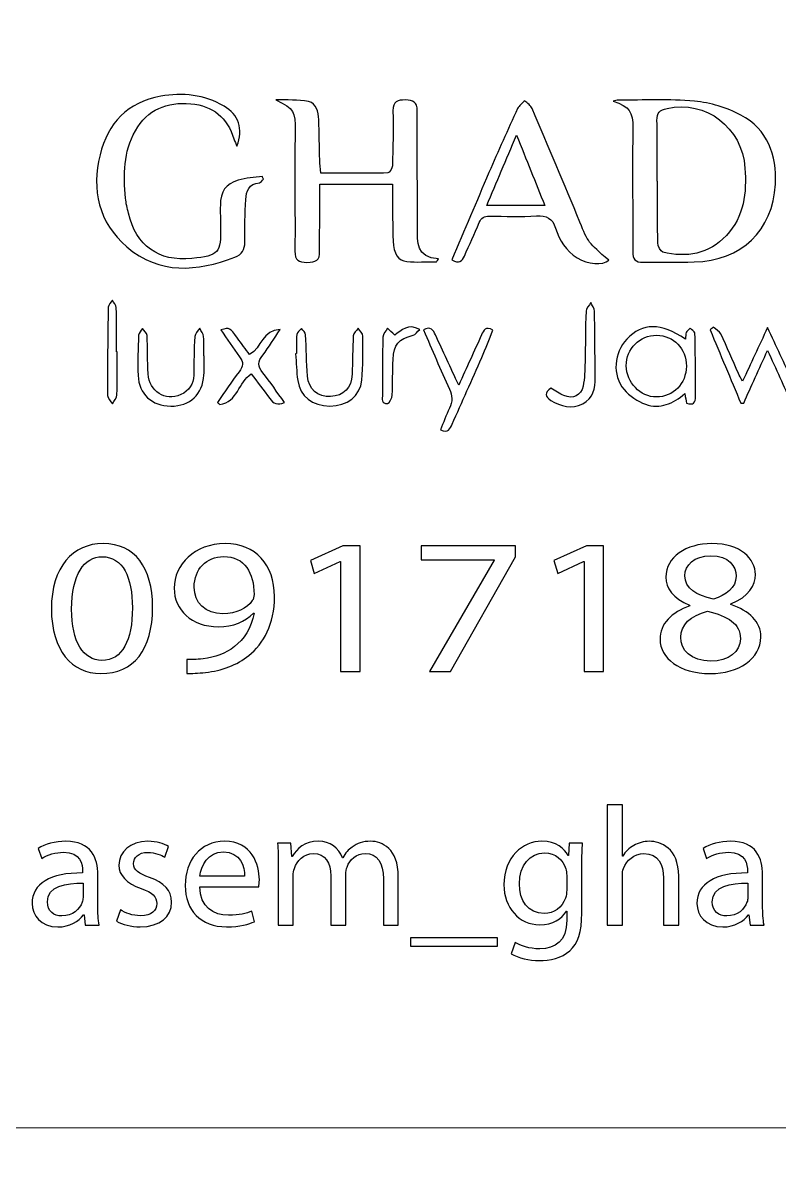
# Model space of a CAD drawing. Header units: millimetres. Extents: x -576 to 618, y 160 to 343.
# Drawn here: x -486.98 to -473.63, y 302.5 to 322.8 of the extents above; entities that cross this region are included whole.
import ezdxf

# ---------------------------------------------------------------- set-up
doc = ezdxf.new("R2010")
doc.units = ezdxf.units.MM
doc.header["$MEASUREMENT"] = 0
doc.layers.add('Layer 1', color=7, linetype='Continuous')

msp = doc.modelspace()

# ---------------------------------------------------------------- linework, layer by layer
at = {"layer": 'Layer 1', "color": 250, "lineweight": 18}
for points in [[(-493.8783, 343.1001), (-493.8783, 343.1001), (-460.0483, 343.1001), (-460.0483, 343.1001), (-458.4043, 343.1001), (-457.0633, 341.7591), (-457.0633, 340.1151), (-457.0633, 340.1151), (-457.0633, 306.2851), (-457.0633, 306.2851), (-457.0633, 304.6411), (-458.4043, 303.3001), (-460.0483, 303.3001), (-460.0483, 303.3001), (-493.8783, 303.3001), (-493.8783, 303.3001), (-495.5223, 303.3001), (-496.8633, 304.6411), (-496.8633, 306.2851), (-496.8633, 306.2851), (-496.8633, 340.1151), (-496.8633, 340.1151), (-496.8633, 341.7591), (-495.5223, 343.1001), (-493.8783, 343.1001)], [(-493.8783, 303.3001), (-493.8783, 303.3001), (-460.0483, 303.3001), (-460.0483, 303.3001), (-458.4043, 303.3001), (-457.0633, 301.9591), (-457.0633, 300.3151), (-457.0633, 300.3151), (-457.0633, 266.4851), (-457.0633, 266.4851), (-457.0633, 264.8411), (-458.4043, 263.5001), (-460.0483, 263.5001), (-460.0483, 263.5001), (-493.8783, 263.5001), (-493.8783, 263.5001), (-495.5223, 263.5001), (-496.8633, 264.8411), (-496.8633, 266.4851), (-496.8633, 266.4851), (-496.8633, 300.3151), (-496.8633, 300.3151), (-496.8633, 301.9591), (-495.5223, 303.3001), (-493.8783, 303.3001)]]:
    msp.add_open_spline(points, degree=3, knots=[0, 0, 0, 0, 0.125, 0.125, 0.125, 0.25, 0.25, 0.25, 0.375, 0.375, 0.375, 0.5, 0.5, 0.5, 0.625, 0.625, 0.625, 0.75, 0.75, 0.75, 0.875, 0.875, 0.875, 1, 1, 1, 1], dxfattribs=at)
at = {"layer": 'Layer 1', "color": 230}
for points, knots in [([(-483.202, 320.6265), (-483.2198, 320.67), (-483.2407, 320.7121), (-483.2551, 320.7566), (-483.3761, 321.1286), (-483.6245, 321.3452), (-484.0195, 321.3773), (-484.4382, 321.4116), (-484.7808, 321.2771), (-484.9961, 320.9002), (-485.2089, 320.5283), (-485.2046, 320.1196), (-485.1695, 319.7099), (-485.1617, 319.6203), (-485.1387, 319.5317), (-485.1178, 319.444), (-484.9826, 318.8684), (-484.5874, 318.5875), (-483.9974, 318.6465), (-483.5222, 318.6946), (-483.4828, 318.7389), (-483.4928, 319.2122), (-483.4953, 319.3367), (-483.4972, 319.4616), (-483.4956, 319.586), (-483.4934, 319.8269), (-483.4042, 319.9642), (-483.1789, 320.0287), (-483.042, 320.0678), (-482.8956, 320.0733), (-482.7537, 320.0939), (-482.7471, 320.0768), (-482.7406, 320.0602), (-482.734, 320.0431), (-482.758, 320.0222), (-482.7805, 319.9851), (-482.8067, 319.9826), (-482.9889, 319.9632), (-483.0394, 319.8366), (-483.047, 319.6852), (-483.0594, 319.4365), (-483.07, 319.1869), (-483.0647, 318.9376), (-483.0619, 318.7966), (-483.114, 318.7158), (-483.242, 318.6674), (-483.9088, 318.4141), (-484.5668, 318.3564), (-485.1474, 318.8524), (-485.6476, 319.2802), (-485.7702, 319.8547), (-485.6188, 320.4756), (-485.4828, 321.0321), (-485.1284, 321.4081), (-484.549, 321.509), (-484.1645, 321.576), (-483.7802, 321.5408), (-483.4311, 321.3352), (-483.1777, 321.1853), (-483.0847, 320.938), (-483.202, 320.6265)], [0, 0, 0, 0, 0.05, 0.05, 0.05, 0.1, 0.1, 0.1, 0.15, 0.15, 0.15, 0.2, 0.2, 0.2, 0.25, 0.25, 0.25, 0.3, 0.3, 0.3, 0.35, 0.35, 0.35, 0.4, 0.4, 0.4, 0.45, 0.45, 0.45, 0.5, 0.5, 0.5, 0.55, 0.55, 0.55, 0.6, 0.6, 0.6, 0.65, 0.65, 0.65, 0.7, 0.7, 0.7, 0.75, 0.75, 0.75, 0.8, 0.8, 0.8, 0.85, 0.85, 0.85, 0.9, 0.9, 0.9, 0.95, 0.95, 0.95, 1, 1, 1, 1]), ([(-479.6823, 318.5875), (-479.8564, 318.5875), (-480.0314, 318.576), (-480.204, 318.5913), (-480.3534, 318.6043), (-480.4373, 318.7345), (-480.4458, 318.9517), (-480.4564, 319.2234), (-480.4545, 319.4958), (-480.4573, 319.7682), (-480.4579, 319.829), (-480.4573, 319.8899), (-480.4573, 319.9601), (-480.4573, 319.9601), (-481.7375, 319.9601), (-481.7375, 319.9601), (-481.7375, 319.7494), (-481.7362, 319.5466), (-481.7378, 319.3442), (-481.7394, 319.157), (-481.7543, 318.9694), (-481.7437, 318.7828), (-481.7341, 318.6088), (-481.8139, 318.5776), (-481.9665, 318.5766), (-482.1169, 318.5753), (-482.1815, 318.6159), (-482.1796, 318.776), (-482.1746, 319.2746), (-482.1809, 319.7738), (-482.1815, 320.2727), (-482.1815, 320.4771), (-482.1771, 320.6811), (-482.1768, 320.8852), (-482.1762, 321.2611), (-482.1824, 321.2702), (-482.5135, 321.4478), (-482.3216, 321.439), (-482.1254, 321.4518), (-481.9391, 321.4147), (-481.7927, 321.3853), (-481.7646, 321.2312), (-481.7587, 321.0977), (-481.7481, 320.8596), (-481.7484, 320.6215), (-481.7419, 320.3835), (-481.7397, 320.3108), (-481.7303, 320.239), (-481.7231, 320.1497), (-481.3213, 320.1497), (-480.9313, 320.147), (-480.5416, 320.1554), (-480.5116, 320.156), (-480.4598, 320.2369), (-480.4583, 320.2818), (-480.4483, 320.6047), (-480.4401, 320.9282), (-480.4485, 321.2509), (-480.4532, 321.4243), (-480.3662, 321.4437), (-480.2283, 321.4437), (-480.0913, 321.4437), (-480.019, 321.411), (-480.0199, 321.2533), (-480.0233, 320.5673), (-480.0161, 319.8811), (-480.0158, 319.1947), (-480.0158, 318.9342), (-480.0433, 318.6621), (-479.6439, 318.6384), (-479.6567, 318.6212), (-479.6694, 318.6047), (-479.6823, 318.5875)], [0, 0, 0, 0, 0.0416667, 0.0416667, 0.0416667, 0.0833333, 0.0833333, 0.0833333, 0.125, 0.125, 0.125, 0.1666667, 0.1666667, 0.1666667, 0.2083333, 0.2083333, 0.2083333, 0.25, 0.25, 0.25, 0.2916667, 0.2916667, 0.2916667, 0.3333333, 0.3333333, 0.3333333, 0.375, 0.375, 0.375, 0.4166667, 0.4166667, 0.4166667, 0.4583333, 0.4583333, 0.4583333, 0.5, 0.5, 0.5, 0.5416667, 0.5416667, 0.5416667, 0.5833333, 0.5833333, 0.5833333, 0.625, 0.625, 0.625, 0.6666667, 0.6666667, 0.6666667, 0.7083333, 0.7083333, 0.7083333, 0.75, 0.75, 0.75, 0.7916667, 0.7916667, 0.7916667, 0.8333333, 0.8333333, 0.8333333, 0.875, 0.875, 0.875, 0.9166667, 0.9166667, 0.9166667, 0.9583333, 0.9583333, 0.9583333, 1, 1, 1, 1]), ([(-479.4095, 318.6221), (-479.1883, 319.1426), (-478.974, 319.653), (-478.7543, 320.161), (-478.5902, 320.5401), (-478.421, 320.9173), (-478.248, 321.2924), (-478.2229, 321.3467), (-478.1637, 321.385), (-478.1203, 321.4306), (-478.076, 321.3844), (-478.0136, 321.346), (-477.9899, 321.2908), (-477.706, 320.6247), (-477.4245, 319.9575), (-477.1493, 319.2877), (-477.0024, 318.9304), (-477.0083, 318.928), (-476.6364, 318.6147), (-476.7471, 318.5208), (-477.0077, 318.5429), (-477.1961, 318.6574), (-477.397, 318.7791), (-477.5138, 318.9666), (-477.579, 319.1804), (-477.6339, 319.361), (-477.7368, 319.4063), (-477.9141, 319.3965), (-478.1908, 319.3816), (-478.4692, 319.3894), (-478.7468, 319.3944), (-478.8389, 319.3959), (-478.8901, 319.366), (-478.9259, 319.2789), (-479.008, 319.0802), (-479.1016, 318.8864), (-479.1877, 318.6895), (-479.2279, 318.5975), (-479.281, 318.5492), (-479.4095, 318.6221)], [0, 0, 0, 0, 0.0769231, 0.0769231, 0.0769231, 0.1538462, 0.1538462, 0.1538462, 0.2307692, 0.2307692, 0.2307692, 0.3076923, 0.3076923, 0.3076923, 0.3846154, 0.3846154, 0.3846154, 0.4615385, 0.4615385, 0.4615385, 0.5384615, 0.5384615, 0.5384615, 0.6153846, 0.6153846, 0.6153846, 0.6923077, 0.6923077, 0.6923077, 0.7692308, 0.7692308, 0.7692308, 0.8461538, 0.8461538, 0.8461538, 0.9230769, 0.9230769, 0.9230769, 1, 1, 1, 1]), ([(-476.5602, 321.4248), (-476.5293, 321.4304), (-476.4987, 321.441), (-476.4682, 321.4407), (-476.0207, 321.4386), (-475.5708, 321.4635), (-475.1275, 321.4217), (-474.8479, 321.3951), (-474.5558, 321.3097), (-474.3084, 321.1774), (-473.8348, 320.925), (-473.6707, 320.4704), (-473.6978, 319.9583), (-473.7418, 319.1337), (-474.3, 318.6076), (-475.1291, 318.5852), (-475.4285, 318.5768), (-475.729, 318.5876), (-476.0289, 318.5786), (-476.1723, 318.5745), (-476.2167, 318.6348), (-476.2164, 318.7686), (-476.2148, 319.3518), (-476.2192, 319.9349), (-476.2201, 320.5178), (-476.2201, 320.6594), (-476.2107, 320.8008), (-476.2127, 320.9424), (-476.2167, 321.2466), (-476.2688, 321.3134), (-476.5602, 321.4248)], [0, 0, 0, 0, 0.1, 0.1, 0.1, 0.2, 0.2, 0.2, 0.3, 0.3, 0.3, 0.4, 0.4, 0.4, 0.5, 0.5, 0.5, 0.6, 0.6, 0.6, 0.7, 0.7, 0.7, 0.8, 0.8, 0.8, 0.9, 0.9, 0.9, 1, 1, 1, 1]), ([(-475.7858, 320.0117), (-475.7858, 320.0117), (-475.7773, 320.0117), (-475.7773, 320.0117), (-475.7773, 319.6494), (-475.7812, 319.2869), (-475.7733, 318.9246), (-475.7718, 318.8663), (-475.7277, 318.768), (-475.6869, 318.758), (-475.2638, 318.6569), (-474.8738, 318.7181), (-474.5642, 319.0498), (-474.2491, 319.387), (-474.2042, 319.8073), (-474.2358, 320.2407), (-474.2885, 320.9646), (-474.92, 321.4413), (-475.6113, 321.295), (-475.7393, 321.2681), (-475.7918, 321.2176), (-475.7886, 321.0819), (-475.7798, 320.7252), (-475.7858, 320.3686), (-475.7858, 320.0117)], [0, 0, 0, 0, 0.125, 0.125, 0.125, 0.25, 0.25, 0.25, 0.375, 0.375, 0.375, 0.5, 0.5, 0.5, 0.625, 0.625, 0.625, 0.75, 0.75, 0.75, 0.875, 0.875, 0.875, 1, 1, 1, 1]), ([(-478.2676, 320.8237), (-478.4545, 320.3825), (-478.6214, 319.9879), (-478.7927, 319.5828), (-478.7927, 319.5828), (-477.7687, 319.5828), (-477.7687, 319.5828), (-477.9337, 319.9931), (-478.0907, 320.3838), (-478.2676, 320.8237)], [0, 0, 0, 0, 0.3333333, 0.3333333, 0.3333333, 0.6666667, 0.6666667, 0.6666667, 1, 1, 1, 1]), ([(-485.3171, 316.9994), (-485.3171, 316.7452), (-485.3124, 316.4905), (-485.3209, 316.2365), (-485.3227, 316.1835), (-485.3723, 316.1321), (-485.4001, 316.0799), (-485.4304, 316.1286), (-485.4862, 316.1773), (-485.4865, 316.2263), (-485.489, 316.746), (-485.4847, 317.2662), (-485.4753, 317.786), (-485.4747, 317.8278), (-485.4257, 317.869), (-485.3989, 317.9101), (-485.3758, 317.8665), (-485.3336, 317.8235), (-485.3324, 317.7794), (-485.3262, 317.5196), (-485.3295, 317.2593), (-485.3295, 316.9994), (-485.3295, 316.9994), (-485.3171, 316.9994), (-485.3171, 316.9994)], [0, 0, 0, 0, 0.125, 0.125, 0.125, 0.25, 0.25, 0.25, 0.375, 0.375, 0.375, 0.5, 0.5, 0.5, 0.625, 0.625, 0.625, 0.75, 0.75, 0.75, 0.875, 0.875, 0.875, 1, 1, 1, 1]), ([(-477.6636, 316.3547), (-477.5791, 316.3075), (-477.5083, 316.2595), (-477.4312, 316.2264), (-477.2739, 316.1588), (-477.1273, 316.2258), (-477.0927, 316.3943), (-477.0646, 316.5309), (-477.0624, 316.6739), (-477.0586, 316.8149), (-477.0505, 317.1144), (-477.0527, 317.4142), (-477.0405, 317.7138), (-477.0384, 317.7656), (-476.9847, 317.8159), (-476.9547, 317.8664), (-476.9329, 317.8161), (-476.8933, 317.7659), (-476.892, 317.7154), (-476.8836, 317.325), (-476.883, 316.9347), (-476.8787, 316.544), (-476.8764, 316.3534), (-476.9124, 316.1768), (-477.0992, 316.0826), (-477.2949, 315.9844), (-477.4833, 316.0308), (-477.6621, 316.1413), (-477.7681, 316.2071), (-477.7719, 316.2742), (-477.6636, 316.3547)], [0, 0, 0, 0, 0.1, 0.1, 0.1, 0.2, 0.2, 0.2, 0.3, 0.3, 0.3, 0.4, 0.4, 0.4, 0.5, 0.5, 0.5, 0.6, 0.6, 0.6, 0.7, 0.7, 0.7, 0.8, 0.8, 0.8, 0.9, 0.9, 0.9, 1, 1, 1, 1]), ([(-480.4156, 317.2925), (-480.2985, 317.3736), (-480.1846, 317.5078), (-479.9765, 317.3912), (-480.0202, 317.3522), (-480.0508, 317.3025), (-480.0917, 317.2917), (-480.3497, 317.2223), (-480.4342, 317.1316), (-480.4477, 316.8623), (-480.4583, 316.6535), (-480.4499, 316.4439), (-480.4617, 316.2352), (-480.4648, 316.1824), (-480.5075, 316.0931), (-480.5426, 316.0882), (-480.6605, 316.0701), (-480.6345, 316.1746), (-480.6345, 316.2408), (-480.6352, 316.5802), (-480.6349, 316.9194), (-480.6255, 317.2582), (-480.6239, 317.3113), (-480.5743, 317.3628), (-480.5469, 317.4149), (-480.5073, 317.3781), (-480.4679, 317.3413), (-480.4156, 317.2925)], [0, 0, 0, 0, 0.1111111, 0.1111111, 0.1111111, 0.2222222, 0.2222222, 0.2222222, 0.3333333, 0.3333333, 0.3333333, 0.4444444, 0.4444444, 0.4444444, 0.5555556, 0.5555556, 0.5555556, 0.6666667, 0.6666667, 0.6666667, 0.7777778, 0.7777778, 0.7777778, 0.8888889, 0.8888889, 0.8888889, 1, 1, 1, 1]), ([(-475.2845, 317.2208), (-475.2798, 317.272), (-475.2842, 317.3088), (-475.2714, 317.3372), (-475.258, 317.3668), (-475.2278, 317.3884), (-475.2043, 317.4137), (-475.1759, 317.3866), (-475.1269, 317.3619), (-475.122, 317.3307), (-475.1085, 317.2473), (-475.1126, 317.1616), (-475.112, 317.0764), (-475.1104, 316.7881), (-475.111, 316.4995), (-475.1073, 316.2109), (-475.1061, 316.0979), (-475.1473, 316.052), (-475.2699, 316.0948), (-475.277, 316.1404), (-475.2845, 316.1894), (-475.2958, 316.2621), (-475.5041, 316.0845), (-475.7351, 315.9819), (-475.989, 316.0726), (-476.1304, 316.1232), (-476.2726, 316.2199), (-476.3703, 316.3342), (-476.5834, 316.5837), (-476.5485, 316.9843), (-476.322, 317.2205), (-476.0427, 317.5126), (-475.7214, 317.5169), (-475.2845, 317.2208)], [0, 0, 0, 0, 0.0909091, 0.0909091, 0.0909091, 0.1818182, 0.1818182, 0.1818182, 0.2727273, 0.2727273, 0.2727273, 0.3636364, 0.3636364, 0.3636364, 0.4545455, 0.4545455, 0.4545455, 0.5454545, 0.5454545, 0.5454545, 0.6363636, 0.6363636, 0.6363636, 0.7272727, 0.7272727, 0.7272727, 0.8181818, 0.8181818, 0.8181818, 0.9090909, 0.9090909, 0.9090909, 1, 1, 1, 1]), ([(-483.7841, 316.9272), (-483.7841, 316.8142), (-483.7782, 316.7004), (-483.7851, 316.5881), (-483.806, 316.2458), (-484.0325, 316.0361), (-484.3704, 316.0398), (-484.704, 316.0439), (-484.9333, 316.2508), (-484.9474, 316.5815), (-484.9576, 316.8183), (-484.9474, 317.0564), (-484.938, 317.2939), (-484.9364, 317.3338), (-484.8949, 317.3721), (-484.8715, 317.4111), (-484.8428, 317.3705), (-484.7916, 317.3313), (-484.7895, 317.2892), (-484.7769, 317.0636), (-484.7854, 316.8364), (-484.7704, 316.6108), (-484.7495, 316.2973), (-484.4709, 316.1235), (-484.1957, 316.2433), (-484.0459, 316.3085), (-483.9695, 316.4261), (-483.9657, 316.5883), (-483.9598, 316.8149), (-483.962, 317.0411), (-483.9479, 317.267), (-483.9451, 317.3176), (-483.8902, 317.365), (-483.859, 317.4142), (-483.836, 317.3646), (-483.7972, 317.317), (-483.7929, 317.2661), (-483.7825, 317.154), (-483.7898, 317.0402), (-483.7898, 316.9272), (-483.7898, 316.9272), (-483.7841, 316.9272), (-483.7841, 316.9272)], [0, 0, 0, 0, 0.0714286, 0.0714286, 0.0714286, 0.1428571, 0.1428571, 0.1428571, 0.2142857, 0.2142857, 0.2142857, 0.2857143, 0.2857143, 0.2857143, 0.3571429, 0.3571429, 0.3571429, 0.4285714, 0.4285714, 0.4285714, 0.5, 0.5, 0.5, 0.5714286, 0.5714286, 0.5714286, 0.6428571, 0.6428571, 0.6428571, 0.7142857, 0.7142857, 0.7142857, 0.7857143, 0.7857143, 0.7857143, 0.8571429, 0.8571429, 0.8571429, 0.9285714, 0.9285714, 0.9285714, 1, 1, 1, 1]), ([(-482.3649, 316.1048), (-482.4862, 316.0524), (-482.5599, 316.0817), (-482.6251, 316.175), (-482.7284, 316.3229), (-482.8407, 316.4646), (-482.949, 316.6087), (-483.1767, 316.4696), (-483.1932, 316.1058), (-483.5055, 316.0693), (-483.52, 316.0814), (-483.5343, 316.0936), (-483.5483, 316.1054), (-483.4207, 316.2868), (-483.2996, 316.4733), (-483.163, 316.6471), (-483.0878, 316.7432), (-483.0813, 316.8143), (-483.1571, 316.9123), (-483.2735, 317.063), (-483.3764, 317.2246), (-483.4878, 317.3853), (-483.328, 317.4284), (-483.3284, 317.428), (-483.1942, 317.2415), (-483.1227, 317.1417), (-483.0488, 317.0437), (-482.9796, 316.9497), (-482.7648, 317.0745), (-482.7499, 317.3882), (-482.4407, 317.39), (-482.5424, 317.2393), (-482.6369, 317.0827), (-482.7486, 316.9397), (-482.836, 316.8278), (-482.8372, 316.7416), (-482.747, 316.6303), (-482.6129, 316.4643), (-482.495, 316.2855), (-482.3649, 316.1048)], [0, 0, 0, 0, 0.0769231, 0.0769231, 0.0769231, 0.1538462, 0.1538462, 0.1538462, 0.2307692, 0.2307692, 0.2307692, 0.3076923, 0.3076923, 0.3076923, 0.3846154, 0.3846154, 0.3846154, 0.4615385, 0.4615385, 0.4615385, 0.5384615, 0.5384615, 0.5384615, 0.6153846, 0.6153846, 0.6153846, 0.6923077, 0.6923077, 0.6923077, 0.7692308, 0.7692308, 0.7692308, 0.8461538, 0.8461538, 0.8461538, 0.9230769, 0.9230769, 0.9230769, 1, 1, 1, 1]), ([(-482.1502, 316.9662), (-482.1502, 317.0795), (-482.157, 317.1937), (-482.1461, 317.306), (-482.1427, 317.3428), (-482.0922, 317.3752), (-482.0634, 317.4096), (-482.0382, 317.3734), (-481.9932, 317.3382), (-481.9907, 317.3004), (-481.9758, 317.0576), (-481.9785, 316.8133), (-481.9589, 316.5706), (-481.9399, 316.3357), (-481.7733, 316.1971), (-481.5496, 316.2087), (-481.3199, 316.2202), (-481.1792, 316.3628), (-481.1695, 316.6014), (-481.1608, 316.828), (-481.1624, 317.0548), (-481.1483, 317.281), (-481.1455, 317.3272), (-481.0931, 317.3703), (-481.0638, 317.4146), (-481.0341, 317.3687), (-480.9792, 317.3225), (-480.9789, 317.2761), (-480.9774, 317.0162), (-480.9755, 316.7547), (-480.9995, 316.4964), (-481.0257, 316.2158), (-481.2572, 316.0402), (-481.5614, 316.0405), (-481.8697, 316.0408), (-482.0909, 316.2121), (-482.1296, 316.4923), (-482.1508, 316.6486), (-482.1555, 316.8074), (-482.1674, 316.9653), (-482.1617, 316.9656), (-482.1561, 316.9659), (-482.1502, 316.9662)], [0, 0, 0, 0, 0.0714286, 0.0714286, 0.0714286, 0.1428571, 0.1428571, 0.1428571, 0.2142857, 0.2142857, 0.2142857, 0.2857143, 0.2857143, 0.2857143, 0.3571429, 0.3571429, 0.3571429, 0.4285714, 0.4285714, 0.4285714, 0.5, 0.5, 0.5, 0.5714286, 0.5714286, 0.5714286, 0.6428571, 0.6428571, 0.6428571, 0.7142857, 0.7142857, 0.7142857, 0.7857143, 0.7857143, 0.7857143, 0.8571429, 0.8571429, 0.8571429, 0.9285714, 0.9285714, 0.9285714, 1, 1, 1, 1]), ([(-478.6847, 317.38), (-478.7502, 317.2187), (-478.8123, 317.0567), (-478.8819, 316.8976), (-479.0545, 316.5042), (-479.2298, 316.112), (-479.4052, 315.7198), (-479.4395, 315.6431), (-479.4719, 315.556), (-479.6108, 315.6184), (-479.5574, 315.7482), (-479.51, 315.8786), (-479.4501, 316.0037), (-479.3942, 316.1201), (-479.398, 316.2231), (-479.4526, 316.3419), (-479.6108, 316.6846), (-479.7568, 317.0328), (-479.9096, 317.3835), (-479.7824, 317.4558), (-479.7383, 317.385), (-479.6978, 317.2961), (-479.5671, 317.0097), (-479.4342, 316.7242), (-479.2884, 316.4091), (-479.1456, 316.7242), (-479.0161, 317.0106), (-478.8856, 317.2964), (-478.8497, 317.3744), (-478.8151, 317.4596), (-478.6847, 317.38)], [0, 0, 0, 0, 0.1, 0.1, 0.1, 0.2, 0.2, 0.2, 0.3, 0.3, 0.3, 0.4, 0.4, 0.4, 0.5, 0.5, 0.5, 0.6, 0.6, 0.6, 0.7, 0.7, 0.7, 0.8, 0.8, 0.8, 0.9, 0.9, 0.9, 1, 1, 1, 1]), ([(-475.7934, 317.2898), (-476.0929, 317.2917), (-476.3304, 317.0539), (-476.3304, 316.7519), (-476.33, 316.458), (-476.0814, 316.2003), (-475.7988, 316.2009), (-475.4982, 316.2015), (-475.2723, 316.4339), (-475.2699, 316.7453), (-475.2674, 317.0549), (-475.4917, 317.2879), (-475.7934, 317.2898)], [0, 0, 0, 0, 0.25, 0.25, 0.25, 0.5, 0.5, 0.5, 0.75, 0.75, 0.75, 1, 1, 1, 1]), ([(-473.8357, 317.0238), (-473.9883, 316.6875), (-474.1234, 316.3908), (-474.2582, 316.094), (-474.2744, 316.0924), (-474.291, 316.0912), (-474.3075, 316.09), (-474.4884, 316.5218), (-474.6698, 316.9533), (-474.851, 317.3851), (-474.832, 317.4004), (-474.8136, 317.416), (-474.7948, 317.4317), (-474.7493, 317.3927), (-474.6847, 317.3627), (-474.661, 317.3131), (-474.5509, 317.0831), (-474.4525, 316.8482), (-474.3493, 316.6151), (-474.3315, 316.5754), (-474.3091, 316.538), (-474.2775, 316.4784), (-474.1306, 316.7945), (-473.9932, 317.0903), (-473.8366, 317.4266), (-473.6809, 317.0925), (-473.5424, 316.7945), (-473.3901, 316.4675), (-473.2576, 316.7633), (-473.1415, 317.0322), (-473.0154, 317.2965), (-472.989, 317.3521), (-472.9243, 317.3889), (-472.8775, 317.4344), (-472.8554, 317.4191), (-472.8336, 317.4035), (-472.812, 317.388), (-472.9955, 316.9561), (-473.1792, 316.5243), (-473.3627, 316.0931), (-473.3795, 316.0922), (-473.3967, 316.0912), (-473.4132, 316.0906), (-473.549, 316.3901), (-473.6847, 316.6896), (-473.8357, 317.0238)], [0, 0, 0, 0, 0.0666667, 0.0666667, 0.0666667, 0.1333333, 0.1333333, 0.1333333, 0.2, 0.2, 0.2, 0.2666667, 0.2666667, 0.2666667, 0.3333333, 0.3333333, 0.3333333, 0.4, 0.4, 0.4, 0.4666667, 0.4666667, 0.4666667, 0.5333333, 0.5333333, 0.5333333, 0.6, 0.6, 0.6, 0.6666667, 0.6666667, 0.6666667, 0.7333333, 0.7333333, 0.7333333, 0.8, 0.8, 0.8, 0.8666667, 0.8666667, 0.8666667, 0.9333333, 0.9333333, 0.9333333, 1, 1, 1, 1]), ([(-484.6921, 312.4904), (-484.6921, 311.7363), (-485.0241, 311.3197), (-485.6076, 311.3197), (-486.122, 311.3197), (-486.4705, 311.7259), (-486.4787, 312.4601), (-486.4787, 313.2039), (-486.0977, 313.6136), (-485.5629, 313.6136), (-485.0078, 313.6136), (-484.6921, 313.1971), (-484.6921, 312.4904)], [0, 0, 0, 0, 0.25, 0.25, 0.25, 0.5, 0.5, 0.5, 0.75, 0.75, 0.75, 1, 1, 1, 1]), ([(-484.0874, 311.569), (-484.0103, 311.5621), (-483.9211, 311.569), (-483.7997, 311.579), (-483.5932, 311.6034), (-483.3985, 311.6748), (-483.2487, 311.7943), (-483.0742, 311.9275), (-482.9488, 312.1219), (-482.9002, 312.3846), (-482.9002, 312.3846), (-482.9123, 312.3846), (-482.9123, 312.3846), (-483.0581, 312.2345), (-483.2686, 312.1459), (-483.5323, 312.1459), (-484.0063, 312.1459), (-484.3102, 312.4464), (-484.3102, 312.8251), (-484.3102, 313.2448), (-483.9495, 313.6136), (-483.4106, 313.6136), (-482.8718, 313.6136), (-482.5395, 313.2448), (-482.5395, 312.6785), (-482.5395, 312.1902), (-482.7342, 311.8489), (-482.9934, 311.6373), (-483.1959, 311.4701), (-483.4755, 311.3677), (-483.7592, 311.3403), (-483.8886, 311.3232), (-484.0022, 311.3197), (-484.0874, 311.3232), (-484.0874, 311.3232), (-484.0874, 311.569), (-484.0874, 311.569)], [0, 0, 0, 0, 0.0833333, 0.0833333, 0.0833333, 0.1666667, 0.1666667, 0.1666667, 0.25, 0.25, 0.25, 0.3333333, 0.3333333, 0.3333333, 0.4166667, 0.4166667, 0.4166667, 0.5, 0.5, 0.5, 0.5833333, 0.5833333, 0.5833333, 0.6666667, 0.6666667, 0.6666667, 0.75, 0.75, 0.75, 0.8333333, 0.8333333, 0.8333333, 0.9166667, 0.9166667, 0.9166667, 1, 1, 1, 1]), ([(-475.7332, 311.9206), (-475.7332, 312.2004), (-475.5348, 312.3986), (-475.2109, 312.5147), (-475.2109, 312.5147), (-475.2146, 312.5246), (-475.2146, 312.5246), (-475.5064, 312.6407), (-475.6321, 312.8319), (-475.6321, 313.0232), (-475.6321, 313.3749), (-475.2795, 313.6135), (-474.8178, 313.6135), (-474.3073, 313.6135), (-474.0521, 313.3439), (-474.0521, 313.0676), (-474.0521, 312.88), (-474.1613, 312.6785), (-474.4855, 312.5486), (-474.4855, 312.5486), (-474.4855, 312.5384), (-474.4855, 312.5384), (-474.1575, 312.4292), (-473.9547, 312.2345), (-473.9547, 311.9649), (-473.9547, 311.5792), (-474.3475, 311.32), (-474.8499, 311.32), (-475.4012, 311.32), (-475.7332, 311.5961), (-475.7332, 311.9206)], [0, 0, 0, 0, 0.1, 0.1, 0.1, 0.2, 0.2, 0.2, 0.3, 0.3, 0.3, 0.4, 0.4, 0.4, 0.5, 0.5, 0.5, 0.6, 0.6, 0.6, 0.7, 0.7, 0.7, 0.8, 0.8, 0.8, 0.9, 0.9, 0.9, 1, 1, 1, 1]), ([(-481.3719, 313.2961), (-481.3719, 313.2961), (-481.38, 313.2961), (-481.38, 313.2961), (-481.38, 313.2961), (-481.8377, 313.088), (-481.8377, 313.088), (-481.8377, 313.088), (-481.9067, 313.3167), (-481.9067, 313.3167), (-481.9067, 313.3167), (-481.3314, 313.576), (-481.3314, 313.576), (-481.3314, 313.576), (-481.0275, 313.576), (-481.0275, 313.576), (-481.0275, 313.576), (-481.0275, 311.3573), (-481.0275, 311.3573), (-481.0275, 311.3573), (-481.3719, 311.3573), (-481.3719, 311.3573), (-481.3719, 311.3573), (-481.3719, 313.2961), (-481.3719, 313.2961)], [0, 0, 0, 0, 0.125, 0.125, 0.125, 0.25, 0.25, 0.25, 0.375, 0.375, 0.375, 0.5, 0.5, 0.5, 0.625, 0.625, 0.625, 0.75, 0.75, 0.75, 0.875, 0.875, 0.875, 1, 1, 1, 1]), ([(-478.2876, 313.5761), (-478.2876, 313.5761), (-478.2876, 313.378), (-478.2876, 313.378), (-478.2876, 313.378), (-479.4343, 311.3574), (-479.4343, 311.3574), (-479.4343, 311.3574), (-479.8028, 311.3574), (-479.8028, 311.3574), (-479.8028, 311.3574), (-478.6603, 313.3203), (-478.6603, 313.3203), (-478.6603, 313.3203), (-478.6603, 313.3269), (-478.6603, 313.3269), (-478.6603, 313.3269), (-479.9488, 313.3269), (-479.9488, 313.3269), (-479.9488, 313.3269), (-479.9488, 313.5761), (-479.9488, 313.5761), (-479.9488, 313.5761), (-478.2876, 313.5761), (-478.2876, 313.5761)], [0, 0, 0, 0, 0.125, 0.125, 0.125, 0.25, 0.25, 0.25, 0.375, 0.375, 0.375, 0.5, 0.5, 0.5, 0.625, 0.625, 0.625, 0.75, 0.75, 0.75, 0.875, 0.875, 0.875, 1, 1, 1, 1]), ([(-477.0754, 313.2961), (-477.0754, 313.2961), (-477.0836, 313.2961), (-477.0836, 313.2961), (-477.0836, 313.2961), (-477.5413, 313.088), (-477.5413, 313.088), (-477.5413, 313.088), (-477.6101, 313.3167), (-477.6101, 313.3167), (-477.6101, 313.3167), (-477.0348, 313.576), (-477.0348, 313.576), (-477.0348, 313.576), (-476.7309, 313.576), (-476.7309, 313.576), (-476.7309, 313.576), (-476.7309, 311.3573), (-476.7309, 311.3573), (-476.7309, 311.3573), (-477.0754, 311.3573), (-477.0754, 311.3573), (-477.0754, 311.3573), (-477.0754, 313.2961), (-477.0754, 313.2961)], [0, 0, 0, 0, 0.125, 0.125, 0.125, 0.25, 0.25, 0.25, 0.375, 0.375, 0.375, 0.5, 0.5, 0.5, 0.625, 0.625, 0.625, 0.75, 0.75, 0.75, 0.875, 0.875, 0.875, 1, 1, 1, 1]), ([(-486.122, 312.4564), (-486.122, 311.8795), (-485.9115, 311.5521), (-485.5872, 311.5521), (-485.2228, 311.5521), (-485.0484, 311.9103), (-485.0484, 312.4769), (-485.0484, 313.023), (-485.2144, 313.3814), (-485.5832, 313.3814), (-485.8952, 313.3814), (-486.122, 313.0607), (-486.122, 312.4564)], [0, 0, 0, 0, 0.25, 0.25, 0.25, 0.5, 0.5, 0.5, 0.75, 0.75, 0.75, 1, 1, 1, 1]), ([(-483.9575, 312.8457), (-483.9575, 312.569), (-483.7592, 312.3746), (-483.4512, 312.3746), (-483.2121, 312.3746), (-483.0256, 312.4736), (-482.9326, 312.6064), (-482.9123, 312.6339), (-482.9002, 312.6682), (-482.9002, 312.716), (-482.9002, 313.0947), (-483.0661, 313.3852), (-483.439, 313.3852), (-483.7429, 313.3852), (-483.9575, 313.1596), (-483.9575, 312.8457)], [0, 0, 0, 0, 0.2, 0.2, 0.2, 0.4, 0.4, 0.4, 0.6, 0.6, 0.6, 0.8, 0.8, 0.8, 1, 1, 1, 1]), ([(-475.2957, 313.0435), (-475.2957, 312.8217), (-475.097, 312.7022), (-474.7935, 312.6342), (-474.5666, 312.6991), (-474.3922, 312.8354), (-474.3922, 313.0369), (-474.3922, 313.2145), (-474.518, 313.3986), (-474.8378, 313.3986), (-475.1335, 313.3986), (-475.2957, 313.2348), (-475.2957, 313.0435)], [0, 0, 0, 0, 0.25, 0.25, 0.25, 0.5, 0.5, 0.5, 0.75, 0.75, 0.75, 1, 1, 1, 1]), ([(-474.3152, 311.934), (-474.3152, 312.2039), (-474.5379, 312.3336), (-474.8948, 312.4189), (-475.2025, 312.344), (-475.3684, 312.1733), (-475.3684, 311.9615), (-475.3806, 311.7365), (-475.1781, 311.5383), (-474.8421, 311.5383), (-474.522, 311.5383), (-474.3152, 311.7056), (-474.3152, 311.934)], [0, 0, 0, 0, 0.25, 0.25, 0.25, 0.5, 0.5, 0.5, 0.75, 0.75, 0.75, 1, 1, 1, 1]), ([(-476.6679, 309.0023), (-476.6679, 309.0023), (-476.398, 309.0023), (-476.398, 309.0023), (-476.398, 309.0023), (-476.398, 308.099), (-476.398, 308.099), (-476.398, 308.099), (-476.3918, 308.099), (-476.3918, 308.099), (-476.349, 308.1742), (-476.2816, 308.2401), (-476.1986, 308.2847), (-476.1191, 308.3296), (-476.0242, 308.3592), (-475.9228, 308.3592), (-475.7238, 308.3592), (-475.4046, 308.2401), (-475.4046, 307.7405), (-475.4046, 307.7405), (-475.4046, 306.8794), (-475.4046, 306.8794), (-475.4046, 306.8794), (-475.6744, 306.8794), (-475.6744, 306.8794), (-475.6744, 306.8794), (-475.6744, 307.7106), (-475.6744, 307.7106), (-475.6744, 307.9436), (-475.7634, 308.1411), (-476.018, 308.1411), (-476.1927, 308.1411), (-476.3306, 308.0214), (-476.3796, 307.8778), (-476.3949, 307.8423), (-476.398, 307.8032), (-476.398, 307.7524), (-476.398, 307.7524), (-476.398, 306.8794), (-476.398, 306.8794), (-476.398, 306.8794), (-476.6679, 306.8794), (-476.6679, 306.8794), (-476.6679, 306.8794), (-476.6679, 309.0023), (-476.6679, 309.0023)], [0, 0, 0, 0, 0.0666667, 0.0666667, 0.0666667, 0.1333333, 0.1333333, 0.1333333, 0.2, 0.2, 0.2, 0.2666667, 0.2666667, 0.2666667, 0.3333333, 0.3333333, 0.3333333, 0.4, 0.4, 0.4, 0.4666667, 0.4666667, 0.4666667, 0.5333333, 0.5333333, 0.5333333, 0.6, 0.6, 0.6, 0.6666667, 0.6666667, 0.6666667, 0.7333333, 0.7333333, 0.7333333, 0.8, 0.8, 0.8, 0.8666667, 0.8666667, 0.8666667, 0.9333333, 0.9333333, 0.9333333, 1, 1, 1, 1]), ([(-485.88, 306.8794), (-485.88, 306.8794), (-485.9015, 307.062), (-485.9015, 307.062), (-485.9015, 307.062), (-485.9109, 307.062), (-485.9109, 307.062), (-485.9936, 306.9484), (-486.153, 306.8465), (-486.3645, 306.8465), (-486.665, 306.8465), (-486.8182, 307.0526), (-486.8182, 307.2621), (-486.8182, 307.6118), (-486.4993, 307.8033), (-485.9262, 307.8002), (-485.9262, 307.8002), (-485.9262, 307.8302), (-485.9262, 307.8302), (-485.9262, 307.9497), (-485.9599, 308.165), (-486.2634, 308.165), (-486.4014, 308.165), (-486.5452, 308.1232), (-486.6497, 308.0573), (-486.6497, 308.0573), (-486.7109, 308.2308), (-486.7109, 308.2308), (-486.5883, 308.3085), (-486.4104, 308.3594), (-486.2235, 308.3594), (-485.7699, 308.3594), (-485.6594, 308.0573), (-485.6594, 307.7675), (-485.6594, 307.7675), (-485.6594, 307.2261), (-485.6594, 307.2261), (-485.6594, 307.1007), (-485.6531, 306.9781), (-485.6347, 306.8794), (-485.6347, 306.8794), (-485.88, 306.8794), (-485.88, 306.8794)], [0, 0, 0, 0, 0.0714286, 0.0714286, 0.0714286, 0.1428571, 0.1428571, 0.1428571, 0.2142857, 0.2142857, 0.2142857, 0.2857143, 0.2857143, 0.2857143, 0.3571429, 0.3571429, 0.3571429, 0.4285714, 0.4285714, 0.4285714, 0.5, 0.5, 0.5, 0.5714286, 0.5714286, 0.5714286, 0.6428571, 0.6428571, 0.6428571, 0.7142857, 0.7142857, 0.7142857, 0.7857143, 0.7857143, 0.7857143, 0.8571429, 0.8571429, 0.8571429, 0.9285714, 0.9285714, 0.9285714, 1, 1, 1, 1]), ([(-485.2605, 307.1485), (-485.1809, 307.0976), (-485.0395, 307.044), (-484.9047, 307.044), (-484.7085, 307.044), (-484.6168, 307.1397), (-484.6168, 307.259), (-484.6168, 307.3847), (-484.6932, 307.4536), (-484.8925, 307.5251), (-485.1594, 307.618), (-485.285, 307.7616), (-485.285, 307.9351), (-485.285, 308.1682), (-485.092, 308.3594), (-484.773, 308.3594), (-484.6227, 308.3594), (-484.491, 308.3176), (-484.4083, 308.2699), (-484.4083, 308.2699), (-484.4754, 308.0783), (-484.4754, 308.0783), (-484.5338, 308.1145), (-484.6411, 308.1622), (-484.7793, 308.1622), (-484.9384, 308.1622), (-485.0273, 308.0724), (-485.0273, 307.9647), (-485.0273, 307.8449), (-484.9384, 307.7916), (-484.7453, 307.7195), (-484.4879, 307.6237), (-484.3562, 307.4983), (-484.3562, 307.2833), (-484.3562, 307.029), (-484.5584, 306.8496), (-484.911, 306.8496), (-485.0736, 306.8496), (-485.2236, 306.8883), (-485.3278, 306.9482), (-485.3278, 306.9482), (-485.2605, 307.1485), (-485.2605, 307.1485)], [0, 0, 0, 0, 0.0714286, 0.0714286, 0.0714286, 0.1428571, 0.1428571, 0.1428571, 0.2142857, 0.2142857, 0.2142857, 0.2857143, 0.2857143, 0.2857143, 0.3571429, 0.3571429, 0.3571429, 0.4285714, 0.4285714, 0.4285714, 0.5, 0.5, 0.5, 0.5714286, 0.5714286, 0.5714286, 0.6428571, 0.6428571, 0.6428571, 0.7142857, 0.7142857, 0.7142857, 0.7857143, 0.7857143, 0.7857143, 0.8571429, 0.8571429, 0.8571429, 0.9285714, 0.9285714, 0.9285714, 1, 1, 1, 1]), ([(-483.859, 307.5552), (-483.8531, 307.1994), (-483.6201, 307.0528), (-483.3501, 307.0528), (-483.1571, 307.0528), (-483.0403, 307.0859), (-482.9392, 307.1274), (-482.9392, 307.1274), (-482.8931, 306.9392), (-482.8931, 306.9392), (-482.9882, 306.8974), (-483.1508, 306.8496), (-483.3867, 306.8496), (-483.8437, 306.8496), (-484.1164, 307.1423), (-484.1164, 307.5791), (-484.1164, 308.0157), (-483.8531, 308.3595), (-483.4207, 308.3595), (-482.9361, 308.3595), (-482.8075, 307.9439), (-482.8075, 307.6777), (-482.8075, 307.6238), (-482.8135, 307.582), (-482.8166, 307.5552), (-482.8166, 307.5552), (-483.859, 307.5552), (-483.859, 307.5552)], [0, 0, 0, 0, 0.1111111, 0.1111111, 0.1111111, 0.2222222, 0.2222222, 0.2222222, 0.3333333, 0.3333333, 0.3333333, 0.4444444, 0.4444444, 0.4444444, 0.5555556, 0.5555556, 0.5555556, 0.6666667, 0.6666667, 0.6666667, 0.7777778, 0.7777778, 0.7777778, 0.8888889, 0.8888889, 0.8888889, 1, 1, 1, 1]), ([(-482.473, 307.9349), (-482.473, 308.0844), (-482.4761, 308.207), (-482.4852, 308.3265), (-482.4852, 308.3265), (-482.2494, 308.3265), (-482.2494, 308.3265), (-482.2494, 308.3265), (-482.2368, 308.0934), (-482.2368, 308.0934), (-482.2368, 308.0934), (-482.2278, 308.0934), (-482.2278, 308.0934), (-482.1448, 308.2307), (-482.0068, 308.3593), (-481.7617, 308.3593), (-481.5595, 308.3593), (-481.406, 308.2401), (-481.3417, 308.0694), (-481.3417, 308.0694), (-481.3355, 308.0694), (-481.3355, 308.0694), (-481.2896, 308.15), (-481.2312, 308.2129), (-481.1701, 308.2579), (-481.0812, 308.3234), (-480.9828, 308.3593), (-480.8419, 308.3593), (-480.6456, 308.3593), (-480.3544, 308.2338), (-480.3544, 307.7318), (-480.3544, 307.7318), (-480.3544, 306.8794), (-480.3544, 306.8794), (-480.3544, 306.8794), (-480.6181, 306.8794), (-480.6181, 306.8794), (-480.6181, 306.8794), (-480.6181, 307.6987), (-480.6181, 307.6987), (-480.6181, 307.9768), (-480.7224, 308.1443), (-480.9398, 308.1443), (-481.0933, 308.1443), (-481.2128, 308.0336), (-481.2587, 307.905), (-481.2712, 307.8691), (-481.2802, 307.8214), (-481.2802, 307.7733), (-481.2802, 307.7733), (-481.2802, 306.8794), (-481.2802, 306.8794), (-481.2802, 306.8794), (-481.5438, 306.8794), (-481.5438, 306.8794), (-481.5438, 306.8794), (-481.5438, 307.7465), (-481.5438, 307.7465), (-481.5438, 307.9768), (-481.6481, 308.1443), (-481.8537, 308.1443), (-482.0225, 308.1443), (-482.1448, 308.0126), (-482.1879, 307.881), (-482.2031, 307.8423), (-482.2094, 307.7973), (-482.2094, 307.7524), (-482.2094, 307.7524), (-482.2094, 306.8794), (-482.2094, 306.8794), (-482.2094, 306.8794), (-482.473, 306.8794), (-482.473, 306.8794), (-482.473, 306.8794), (-482.473, 307.9349), (-482.473, 307.9349)], [0, 0, 0, 0, 0.04, 0.04, 0.04, 0.08, 0.08, 0.08, 0.12, 0.12, 0.12, 0.16, 0.16, 0.16, 0.2, 0.2, 0.2, 0.24, 0.24, 0.24, 0.28, 0.28, 0.28, 0.32, 0.32, 0.32, 0.36, 0.36, 0.36, 0.4, 0.4, 0.4, 0.44, 0.44, 0.44, 0.48, 0.48, 0.48, 0.52, 0.52, 0.52, 0.56, 0.56, 0.56, 0.6, 0.6, 0.6, 0.64, 0.64, 0.64, 0.68, 0.68, 0.68, 0.72, 0.72, 0.72, 0.76, 0.76, 0.76, 0.8, 0.8, 0.8, 0.84, 0.84, 0.84, 0.88, 0.88, 0.88, 0.92, 0.92, 0.92, 0.96, 0.96, 0.96, 1, 1, 1, 1]), ([(-477.1036, 308.3265), (-477.1095, 308.2219), (-477.1158, 308.1052), (-477.1158, 307.9289), (-477.1158, 307.9289), (-477.1158, 307.0887), (-477.1158, 307.0887), (-477.1158, 306.757), (-477.1832, 306.5533), (-477.3273, 306.4278), (-477.4715, 306.2965), (-477.6799, 306.2544), (-477.8671, 306.2544), (-478.045, 306.2544), (-478.2409, 306.2965), (-478.3607, 306.3742), (-478.3607, 306.3742), (-478.293, 306.5745), (-478.293, 306.5745), (-478.1951, 306.5146), (-478.0418, 306.4609), (-477.8577, 306.4609), (-477.582, 306.4609), (-477.3794, 306.6013), (-477.3794, 306.9664), (-477.3794, 306.9664), (-477.3794, 307.1274), (-477.3794, 307.1274), (-477.3794, 307.1274), (-477.3857, 307.1274), (-477.3857, 307.1274), (-477.4683, 306.9932), (-477.6278, 306.8855), (-477.8577, 306.8855), (-478.2259, 306.8855), (-478.4892, 307.1904), (-478.4892, 307.5911), (-478.4892, 308.0815), (-478.1614, 308.3595), (-477.8209, 308.3595), (-477.5635, 308.3595), (-477.4225, 308.2279), (-477.3579, 308.1084), (-477.3579, 308.1084), (-477.352, 308.1084), (-477.352, 308.1084), (-477.352, 308.1084), (-477.3395, 308.3265), (-477.3395, 308.3265), (-477.3395, 308.3265), (-477.1036, 308.3265), (-477.1036, 308.3265)], [0, 0, 0, 0, 0.0588235, 0.0588235, 0.0588235, 0.1176471, 0.1176471, 0.1176471, 0.1764706, 0.1764706, 0.1764706, 0.2352941, 0.2352941, 0.2352941, 0.2941176, 0.2941176, 0.2941176, 0.3529412, 0.3529412, 0.3529412, 0.4117647, 0.4117647, 0.4117647, 0.4705882, 0.4705882, 0.4705882, 0.5294118, 0.5294118, 0.5294118, 0.5882353, 0.5882353, 0.5882353, 0.6470588, 0.6470588, 0.6470588, 0.7058824, 0.7058824, 0.7058824, 0.7647059, 0.7647059, 0.7647059, 0.8235294, 0.8235294, 0.8235294, 0.8823529, 0.8823529, 0.8823529, 0.9411765, 0.9411765, 0.9411765, 1, 1, 1, 1]), ([(-474.1443, 306.8794), (-474.1443, 306.8794), (-474.1655, 307.062), (-474.1655, 307.062), (-474.1655, 307.062), (-474.1749, 307.062), (-474.1749, 307.062), (-474.2576, 306.9484), (-474.417, 306.8465), (-474.6289, 306.8465), (-474.9293, 306.8465), (-475.0825, 307.0526), (-475.0825, 307.2621), (-475.0825, 307.6118), (-474.7633, 307.8033), (-474.1905, 307.8002), (-474.1905, 307.8002), (-474.1905, 307.8302), (-474.1905, 307.8302), (-474.1905, 307.9497), (-474.2239, 308.165), (-474.5275, 308.165), (-474.6654, 308.165), (-474.8095, 308.1232), (-474.9138, 308.0573), (-474.9138, 308.0573), (-474.9752, 308.2308), (-474.9752, 308.2308), (-474.8526, 308.3085), (-474.6747, 308.3594), (-474.4878, 308.3594), (-474.0338, 308.3594), (-473.9235, 308.0573), (-473.9235, 307.7675), (-473.9235, 307.7675), (-473.9235, 307.2261), (-473.9235, 307.2261), (-473.9235, 307.1007), (-473.9175, 306.9781), (-473.8991, 306.8794), (-473.8991, 306.8794), (-474.1443, 306.8794), (-474.1443, 306.8794)], [0, 0, 0, 0, 0.0714286, 0.0714286, 0.0714286, 0.1428571, 0.1428571, 0.1428571, 0.2142857, 0.2142857, 0.2142857, 0.2857143, 0.2857143, 0.2857143, 0.3571429, 0.3571429, 0.3571429, 0.4285714, 0.4285714, 0.4285714, 0.5, 0.5, 0.5, 0.5714286, 0.5714286, 0.5714286, 0.6428571, 0.6428571, 0.6428571, 0.7142857, 0.7142857, 0.7142857, 0.7857143, 0.7857143, 0.7857143, 0.8571429, 0.8571429, 0.8571429, 0.9285714, 0.9285714, 0.9285714, 1, 1, 1, 1]), ([(-483.0681, 307.7435), (-483.065, 307.9108), (-483.1386, 308.171), (-483.4422, 308.171), (-483.7149, 308.171), (-483.8347, 307.9258), (-483.856, 307.7435), (-483.856, 307.7435), (-483.0681, 307.7435), (-483.0681, 307.7435)], [0, 0, 0, 0, 0.3333333, 0.3333333, 0.3333333, 0.6666667, 0.6666667, 0.6666667, 1, 1, 1, 1]), ([(-477.3825, 307.7555), (-477.3825, 307.8004), (-477.3857, 307.8394), (-477.3978, 307.8752), (-477.4472, 308.0275), (-477.5788, 308.153), (-477.775, 308.153), (-478.0325, 308.153), (-478.2166, 307.9408), (-478.2166, 307.606), (-478.2166, 307.3218), (-478.0693, 307.0859), (-477.7781, 307.0859), (-477.6125, 307.0859), (-477.4621, 307.1876), (-477.4041, 307.3548), (-477.3888, 307.3995), (-477.3825, 307.4504), (-477.3825, 307.4953), (-477.3825, 307.4953), (-477.3825, 307.7555), (-477.3825, 307.7555)], [0, 0, 0, 0, 0.1428571, 0.1428571, 0.1428571, 0.2857143, 0.2857143, 0.2857143, 0.4285714, 0.4285714, 0.4285714, 0.5714286, 0.5714286, 0.5714286, 0.7142857, 0.7142857, 0.7142857, 0.8571429, 0.8571429, 0.8571429, 1, 1, 1, 1]), ([(-485.9199, 307.618), (-486.2141, 307.624), (-486.5486, 307.5731), (-486.5486, 307.292), (-486.5486, 307.1216), (-486.4319, 307.0408), (-486.294, 307.0408), (-486.1008, 307.0408), (-485.9783, 307.1603), (-485.9352, 307.2832), (-485.9262, 307.3101), (-485.9199, 307.3397), (-485.9199, 307.3665), (-485.9199, 307.3665), (-485.9199, 307.618), (-485.9199, 307.618)], [0, 0, 0, 0, 0.2, 0.2, 0.2, 0.4, 0.4, 0.4, 0.6, 0.6, 0.6, 0.8, 0.8, 0.8, 1, 1, 1, 1]), ([(-474.1843, 307.618), (-474.4785, 307.624), (-474.8127, 307.5731), (-474.8127, 307.292), (-474.8127, 307.1216), (-474.6963, 307.0408), (-474.5581, 307.0408), (-474.3649, 307.0408), (-474.2426, 307.1603), (-474.1996, 307.2832), (-474.1905, 307.3101), (-474.1843, 307.3397), (-474.1843, 307.3665), (-474.1843, 307.3665), (-474.1843, 307.618), (-474.1843, 307.618)], [0, 0, 0, 0, 0.2, 0.2, 0.2, 0.4, 0.4, 0.4, 0.6, 0.6, 0.6, 0.8, 0.8, 0.8, 1, 1, 1, 1]), ([(-478.6062, 306.5055), (-478.6062, 306.5055), (-480.1394, 306.5055), (-480.1394, 306.5055), (-480.1394, 306.5055), (-480.1394, 306.655), (-480.1394, 306.655), (-480.1394, 306.655), (-478.6062, 306.655), (-478.6062, 306.655), (-478.6062, 306.655), (-478.6062, 306.5055), (-478.6062, 306.5055)], [0, 0, 0, 0, 0.25, 0.25, 0.25, 0.5, 0.5, 0.5, 0.75, 0.75, 0.75, 1, 1, 1, 1])]:
    msp.add_open_spline(points, degree=3, knots=knots, dxfattribs=at)

doc.saveas('drawing.dxf')
